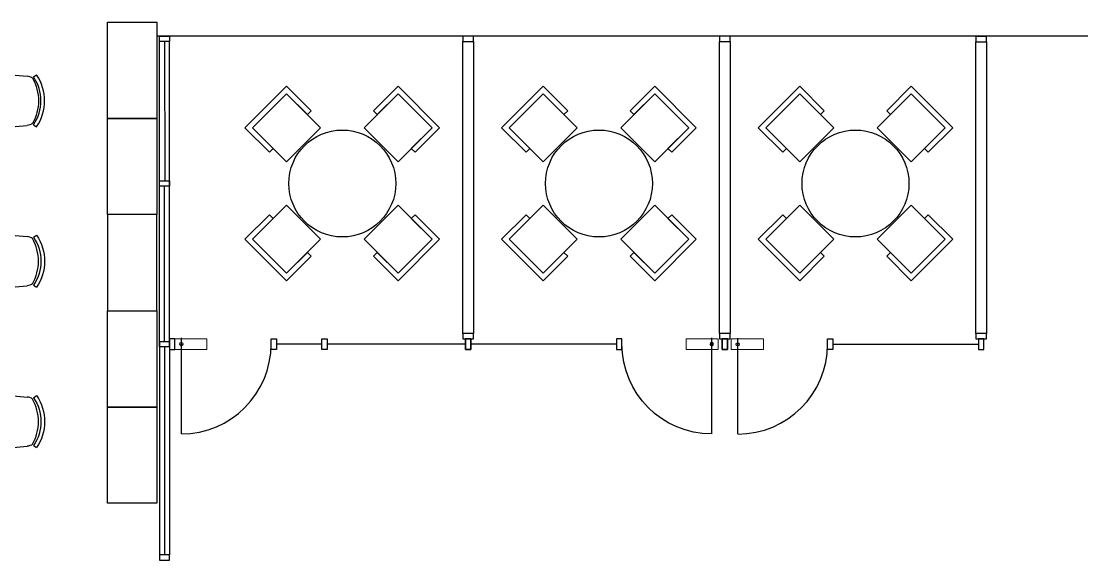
# Model space of a CAD drawing. Header units: millimetres. Extents: x 489570 to 664474, y -400689 to -233120.
# Drawn here: x 526675 to 536595, y -377530 to -372494 of the extents above; entities that cross this region are included whole.
import ezdxf

# ---------------------------------------------------------------- set-up
doc = ezdxf.new("R2010")
doc.units = ezdxf.units.MM
doc.header["$LTSCALE"] = 10
doc.header["$MEASUREMENT"] = 0
for name, color, linetype in [('03AFP', 2, 'Continuous'), ('06ADS', 6, 'Continuous'), ('07APP', 7, 'Continuous'), ('XREF WTC3 FPPP MAY09 1$0$DIMFUR-IN', 1, 'Continuous'), ('XREF WTC3 FPPP MAY09 1$0$WAL', 7, 'Continuous')]:
    doc.layers.add(name, color=color, linetype=linetype)

# ---------------------------------------------------------------- blocks, each defined once
blk = doc.blocks.new('XREF WTC3 FPPP MAY09 1$0$FRAME')
at = {"const_width": 13}
blk.add_lwpolyline([(-46.6, 23.2), (853.4, 24)], dxfattribs=at)
at = {"color": 1}
blk.add_circle((13.4, 23.2), 15, dxfattribs=at)
blk.add_arc((13.4, 23.2), 840, 0.05288, 90, dxfattribs=at)
at = {"layer": 'Defpoints', "color": 1, "lineweight": 5}
blk.add_lwpolyline([(-36.6, 263.2), (-36.6, -36.8), (63.4, -36.8), (63.4, 263.2)], close=True, dxfattribs=at)
blk = doc.blocks.new('XREF WTC3 FPPP MAY09 1$0$P non F')
at = {"layer": 'XREF WTC3 FPPP MAY09 1$0$WAL', "rotation": 180}
blk.add_blockref('XREF WTC3 FPPP MAY09 1$0$FRAME', (0, 30), dxfattribs=at)
blk = doc.blocks.new('XREF WTC3 FPPP MAY09 1$0$ks')
for p, q in [((-223.6, 438.3), (-243, 466.7)), ((223.6, 438.3), (243, 466.7)), ((-253, 116.8), (-230.3, 378.3)), ((253, 116.8), (230.3, 378.3))]:
    blk.add_line(p, q)
blk.add_arc((0, 48.8), 435.6, 61.0043, 118.9957)
at = {"extrusion": (0, 0, -1)}
for centre, major_axis, ratio, start_param, end_param in [((0, 111.6), (-304.3, 304.3), 1, 0.185348, 1.385448), ((0, 111.6), (-280, 280), 1, 0.185348, 1.385448), ((127.5, 369.3), (73, 73), 1, 0.160001, 0.69866), ((-153.3, 121.1), (88.6, 52.9), 0.876356, 2.588527, 3.694659), ((153.3, 121.1), (-88.6, 52.9), 0.876356, 2.588527, 3.694659), ((0, -1288.4), (-947.1, 947.1), 1, 0.63229, 0.938507)]:
    blk.add_ellipse(centre, major_axis=major_axis, ratio=ratio, start_param=start_param, end_param=end_param, dxfattribs=at)
blk.add_ellipse((-127.5, 369.3), major_axis=(-73, 73), ratio=1, start_param=0.160001, end_param=0.69866)

msp = doc.modelspace()

# ---------------------------------------------------------------- linework, layer by layer
msp.add_line((528434.4, -372634.2), (528434.4, -372634.2))
at = {"layer": '03AFP'}
for points in [[(527483.3, -373403), (527483.3, -372503.5), (527943.3, -372503.5), (527943.3, -373403)], [(529156.5, -373171.5), (528838.3, -373489.7), (529156.5, -373807.9), (529474.7, -373489.7), (529156.5, -373171.5), (528838.3, -373489.7), (529032.8, -373684.2), (528997.4, -373719.5), (528767.6, -373489.7), (529156.5, -373100.8), (529386.3, -373330.6), (529351, -373366), (529156.5, -373171.5)], [(530199.7, -373171.5), (530517.9, -373489.7), (530199.7, -373807.9), (529881.5, -373489.7), (530199.7, -373171.5), (530517.9, -373489.7), (530323.4, -373684.2), (530358.8, -373719.5), (530588.6, -373489.7), (530199.7, -373100.8), (529969.9, -373330.6), (530005.2, -373366), (530199.7, -373171.5)], [(531556.9, -373171.5), (531238.7, -373489.7), (531556.9, -373807.9), (531875.1, -373489.7), (531556.9, -373171.5), (531238.7, -373489.7), (531433.1, -373684.2), (531397.8, -373719.5), (531168, -373489.7), (531556.9, -373100.8), (531786.7, -373330.6), (531751.3, -373366), (531556.9, -373171.5)], [(532600.1, -373171.5), (532918.2, -373489.7), (532600.1, -373807.9), (532281.9, -373489.7), (532600.1, -373171.5), (532918.2, -373489.7), (532723.8, -373684.2), (532759.2, -373719.5), (532989, -373489.7), (532600.1, -373100.8), (532370.2, -373330.6), (532405.6, -373366), (532600.1, -373171.5)], [(533956.4, -373171.5), (533638.2, -373489.7), (533956.4, -373807.9), (534274.6, -373489.7), (533956.4, -373171.5), (533638.2, -373489.7), (533832.6, -373684.2), (533797.3, -373719.5), (533567.5, -373489.7), (533956.4, -373100.8), (534186.2, -373330.6), (534150.8, -373366), (533956.4, -373171.5)], [(534999.6, -373171.5), (535317.7, -373489.7), (534999.6, -373807.9), (534681.4, -373489.7), (534999.6, -373171.5), (535317.7, -373489.7), (535123.3, -373684.2), (535158.7, -373719.5), (535388.5, -373489.7), (534999.6, -373100.8), (534769.7, -373330.6), (534805.1, -373366), (534999.6, -373171.5)], [(527483.3, -374302.5), (527483.3, -373403), (527943.3, -373403), (527943.3, -374302.5)], [(529156.5, -374851.1), (528838.3, -374532.9), (529156.5, -374214.7), (529474.7, -374532.9), (529156.5, -374851.1), (528838.3, -374532.9), (529032.8, -374338.4), (528997.4, -374303.1), (528767.6, -374532.9), (529156.5, -374921.8), (529386.3, -374692), (529351, -374656.6), (529156.5, -374851.1)], [(530199.7, -374851.1), (530517.9, -374532.9), (530199.7, -374214.7), (529881.5, -374532.9), (530199.7, -374851.1), (530517.9, -374532.9), (530323.4, -374338.4), (530358.8, -374303.1), (530588.6, -374532.9), (530199.7, -374921.8), (529969.9, -374692), (530005.2, -374656.6), (530199.7, -374851.1)], [(531556.9, -374851.1), (531238.7, -374532.9), (531556.9, -374214.7), (531875.1, -374532.9), (531556.9, -374851.1), (531238.7, -374532.9), (531433.1, -374338.4), (531397.8, -374303.1), (531168, -374532.9), (531556.9, -374921.8), (531786.7, -374692), (531751.3, -374656.6), (531556.9, -374851.1)], [(532600.1, -374851.1), (532918.2, -374532.9), (532600.1, -374214.7), (532281.9, -374532.9), (532600.1, -374851.1), (532918.2, -374532.9), (532723.8, -374338.4), (532759.2, -374303.1), (532989, -374532.9), (532600.1, -374921.8), (532370.2, -374692), (532405.6, -374656.6), (532600.1, -374851.1)], [(533956.4, -374851.1), (533638.2, -374532.9), (533956.4, -374214.7), (534274.6, -374532.9), (533956.4, -374851.1), (533638.2, -374532.9), (533832.6, -374338.4), (533797.3, -374303.1), (533567.5, -374532.9), (533956.4, -374921.8), (534186.2, -374692), (534150.8, -374656.6), (533956.4, -374851.1)], [(534999.6, -374851.1), (535317.7, -374532.9), (534999.6, -374214.7), (534681.4, -374532.9), (534999.6, -374851.1), (535317.7, -374532.9), (535123.3, -374338.4), (535158.7, -374303.1), (535388.5, -374532.9), (534999.6, -374921.8), (534769.7, -374692), (534805.1, -374656.6), (534999.6, -374851.1)], [(527483.3, -374302.5), (527483.3, -375202), (527943.3, -375202), (527943.3, -374302.5)], [(527483.3, -376101.6), (527483.3, -375202), (527943.3, -375202), (527943.3, -376101.6)], [(527483.3, -377001.1), (527483.3, -376101.6), (527943.3, -376101.6), (527943.3, -377001.1)]]:
    msp.add_lwpolyline(points, close=True, dxfattribs=at)
for centre in [(529678.1, -374011.3), (532078.5, -374011.3), (534478, -374011.3)]:
    msp.add_circle(centre, 500, dxfattribs=at)
at = {"layer": '06ADS'}
for p, q in [((527969.1, -375538.4), (527968.3, -372684.2)), ((527969.1, -375538.4), (527968.3, -372684.2)), ((528015.3, -372634.2), (528015.3, -372634.2)), ((528063.1, -375538.4), (528062.3, -372684.2)), ((528063.1, -375538.4), (528062.3, -372684.2)), ((528015.3, -375488.4), (528015.6, -374036.3)), ((528015.3, -375488.4), (528015.6, -374036.3)), ((527969.1, -375488.4), (527968.3, -377485.1)), ((528015.3, -375538.4), (528015.3, -377485.1)), ((528063.1, -375488.4), (528062.3, -377485.1)), ((529487.4, -375513.4), (529062.3, -375513.4)), ((530829.7, -375513.4), (529537.4, -375513.4)), ((532244, -375513.4), (530879.7, -375513.4)), ((534266.3, -375515), (535629.6, -375515))]:
    msp.add_line(p, q, dxfattribs=at)
for points in [[(527990.3, -372684.2), (527968.3, -372684.2), (527968.3, -372634.2), (528062.3, -372634.2), (528062.3, -372684.2), (527968.3, -372684.3)], [(528016.3, -372684.2), (528016.6, -373986.3)], [(528040.6, -374036.3), (527968.6, -374036.3), (527968.6, -373986.3), (528062.6, -373986.3), (528062.6, -374036.3), (528040.6, -374036.3)], [(527990.3, -375538.4), (527968.3, -375538.4), (527968.3, -375488.4), (528062.3, -375488.4), (528062.3, -375538.4), (527968.3, -375538.4)], [(527990.3, -375538.4), (527968.3, -375538.4), (527968.3, -375488.4), (528062.3, -375488.4), (528062.3, -375538.4), (527968.3, -375538.4)]]:
    msp.add_lwpolyline(points, dxfattribs=at)
at = {"layer": '06ADS', "color": 2}
msp.add_lwpolyline([(528062.3, -375563.4), (528112.3, -375563.4), (528112.3, -375463.4), (528062.3, -375463.4)], close=True, dxfattribs=at)
msp.add_lwpolyline([(528062.3, -375563.4), (528112.3, -375563.4), (528112.3, -375463.4), (528062.3, -375463.4)], close=True, dxfattribs=at)
at = {"layer": '06ADS'}
msp.add_lwpolyline([(527968.3, -377485.1), (527968.3, -377535.1), (528062.3, -377535.1), (528062.3, -377485.1)], close=True, dxfattribs=at)
at = {"layer": '07APP'}
msp.add_lwpolyline([(536360, -364659.2), (536360, -362689.4), (536659.7, -362689.4), (536659.7, -372634.2), (527948.1, -372634.2)], dxfattribs=at)
at = {"layer": 'XREF WTC3 FPPP MAY09 1$0$DIMFUR-IN', "color": 2}
for p, q in [((530804.7, -375413.4), (530804.7, -372684.2)), ((530904.7, -372684.2), (530904.7, -375413.4)), ((533205.1, -375413.4), (533205.1, -372684.2)), ((533305.1, -372684.2), (533305.1, -375413.4)), ((535604.6, -375415), (535604.6, -372685.9)), ((535704.6, -372685.9), (535704.6, -375415))]:
    msp.add_line(p, q, dxfattribs=at)
for points in [[(530904.7, -372684.2), (530904.7, -372634.2), (530804.7, -372634.2), (530804.7, -372684.2)], [(533305.1, -372684.2), (533305.1, -372634.2), (533205.1, -372634.2), (533205.1, -372684.2)], [(535704.6, -372685.9), (535704.6, -372635.9), (535604.6, -372635.9), (535604.6, -372685.9)], [(529062.3, -375565), (529012.3, -375565), (529012.3, -375465), (529062.3, -375465)], [(529537.4, -375563.4), (529487.4, -375563.4), (529487.4, -375463.4), (529537.4, -375463.4)], [(530904.7, -375463.4), (530904.7, -375413.4), (530804.7, -375413.4), (530804.7, -375463.4)], [(530829.7, -375563.4), (530879.7, -375563.4), (530879.7, -375463.4), (530829.7, -375463.4)], [(530829.7, -375463.4), (530879.7, -375463.4), (530879.7, -375563.4), (530829.7, -375563.4)], [(532244, -375563.4), (532294, -375563.4), (532294, -375463.4), (532244, -375463.4)], [(533305.1, -375463.4), (533305.1, -375413.4), (533205.1, -375413.4), (533205.1, -375463.4)], [(533230.1, -375563.4), (533280.1, -375563.4), (533280.1, -375463.4), (533230.1, -375463.4)], [(533230.1, -375463.4), (533280.1, -375463.4), (533280.1, -375563.4), (533230.1, -375563.4)], [(534266.3, -375565), (534216.3, -375565), (534216.3, -375465), (534266.3, -375465)], [(535704.6, -375465), (535704.6, -375415), (535604.6, -375415), (535604.6, -375465)], [(535629.6, -375565), (535679.6, -375565), (535679.6, -375465), (535629.6, -375465)]]:
    msp.add_lwpolyline(points, close=True, dxfattribs=at)

# ---------------------------------------------------------------- block references
at = {"layer": '03AFP', "xscale": -1, "rotation": 270}
msp.add_blockref('XREF WTC3 FPPP MAY09 1$0$ks', (526351.5, -373238.4), dxfattribs=at)
at = {"layer": '03AFP', "rotation": 270}
for p in [(526351.5, -374738.4), (526351.5, -376238.4)]:
    msp.add_blockref('XREF WTC3 FPPP MAY09 1$0$ks', p, dxfattribs=at)
at = {"layer": 'XREF WTC3 FPPP MAY09 1$0$DIMFUR-IN', "color": 1, "rotation": 90}
for p in [(528179.1, -375500), (533383, -375501.7)]:
    msp.add_blockref('XREF WTC3 FPPP MAY09 1$0$P non F', p, dxfattribs=at)
at = {"layer": 'XREF WTC3 FPPP MAY09 1$0$DIMFUR-IN', "color": 1, "xscale": -1, "rotation": 270}
msp.add_blockref('XREF WTC3 FPPP MAY09 1$0$P non F', (533127.2, -375500), dxfattribs=at)

doc.saveas('drawing.dxf')
